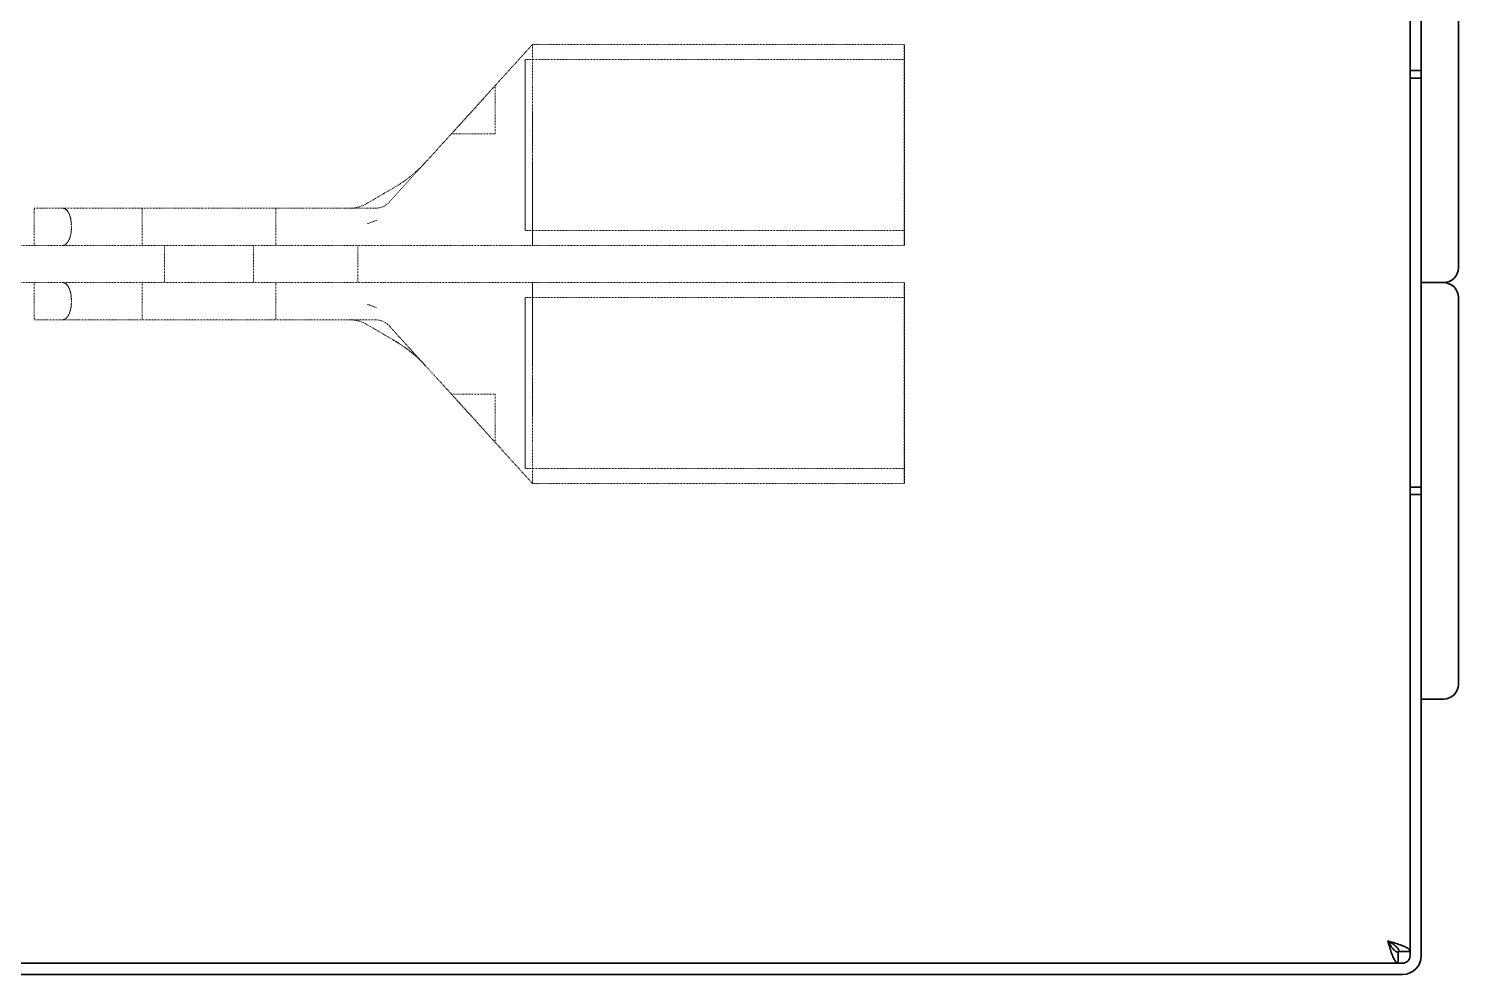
# Model space of a CAD drawing. Header units: millimetres. Extents: x -116965 to 323937, y 291661 to 566926.
# Drawn here: x -12834.8 to -12642.6, y 313921.9 to 314049.1 of the extents above; entities that cross this region are included whole.
import ezdxf

# ---------------------------------------------------------------- set-up
doc = ezdxf.new("R2010")
doc.units = ezdxf.units.MM
doc.linetypes.add('DASHED', pattern=[0.75, 0.5, -0.25])
doc.layers.add('Hidden Edges(Schneider)', color=7, linetype='DASHED', lineweight=18)
doc.layers.add('Visible Edges(Schneider)', color=7, linetype='Continuous', lineweight=35)

msp = doc.modelspace()

# ---------------------------------------------------------------- linework, layer by layer
at = {"layer": 'Hidden Edges(Schneider)', "ltscale": 0.038304}
for p, q in [((-12772.073147, 314041.417547), (-12767.073147, 314046.917549)), ((-12767.073147, 313987.917548), (-12772.073147, 313993.41755))]:
    msp.add_line(p, q, dxfattribs=at)
at = {"layer": 'Hidden Edges(Schneider)', "ltscale": 0.131234}
for p, q in [((-12767.073146, 314046.917548), (-12717.073147, 314046.917548)), ((-12767.073146, 314019.917548), (-12717.073147, 314019.917548)), ((-12767.073146, 314014.917548), (-12717.073147, 314014.917548)), ((-12767.073146, 313987.917548), (-12717.073147, 313987.917548))]:
    msp.add_line(p, q, dxfattribs=at)
at = {"layer": 'Hidden Edges(Schneider)', "ltscale": 0.133858}
for p, q in [((-12717.073147, 314044.917548), (-12768.073146, 314044.917548)), ((-12717.073147, 314021.917548), (-12768.073146, 314021.917548)), ((-12717.073147, 314012.917548), (-12768.073146, 314012.917548)), ((-12717.073147, 313989.917548), (-12768.073146, 313989.917548))]:
    msp.add_line(p, q, dxfattribs=at)
at = {"layer": 'Hidden Edges(Schneider)', "ltscale": 0.033416}
for p, q in [((-12772.073309, 314041.404423), (-12772.073309, 314034.917548)), ((-12772.072983, 314041.404423), (-12772.072983, 314034.917548)), ((-12772.073309, 313993.430674), (-12772.073309, 313999.917548)), ((-12772.072983, 313993.430674), (-12772.072983, 313999.917548))]:
    msp.add_line(p, q, dxfattribs=at)
at = {"layer": 'Hidden Edges(Schneider)', "ltscale": 0.008265}
for p, q in [((-12777.962463, 314034.917548), (-12777.982256, 314034.917548)), ((-12777.982256, 313999.917548), (-12777.962463, 313999.917548))]:
    msp.add_line(p, q, dxfattribs=at)
at = {"layer": 'Hidden Edges(Schneider)', "ltscale": 0.030667}
for p, q in [((-12777.962463, 314034.917548), (-12772.073309, 314034.917548)), ((-12772.073309, 313999.917548), (-12777.962463, 313999.917548))]:
    msp.add_line(p, q, dxfattribs=at)
at = {"layer": 'Hidden Edges(Schneider)', "ltscale": 0.00765}
for p, q in [((-12772.073309, 314034.917548), (-12772.072983, 314034.917548)), ((-12772.072983, 313999.917548), (-12772.073309, 313999.917548))]:
    msp.add_line(p, q, dxfattribs=at)
at = {"layer": 'Hidden Edges(Schneider)', "ltscale": 0.024651}
for p, q in [((-12785.521704, 314027.783394), (-12789.561619, 314025.433053)), ((-12785.525525, 314007.053953), (-12789.565759, 314009.402487))]:
    msp.add_line(p, q, dxfattribs=at)
at = {"layer": 'Hidden Edges(Schneider)', "ltscale": 0.024628}
msp.add_line((-12785.522728, 314027.778796), (-12789.558614, 314025.432553), dxfattribs=at)
at = {"layer": 'Hidden Edges(Schneider)', "ltscale": 0.119731}
for p, q in [((-12834.073146, 314024.917548), (-12830.21583, 314024.917548)), ((-12830.21583, 314009.917548), (-12834.073146, 314009.917548))]:
    msp.add_line(p, q, dxfattribs=at)
at = {"layer": 'Hidden Edges(Schneider)', "ltscale": 0.025733}
for p, q in [((-12834.073146, 314019.917548), (-12834.073146, 314024.917548)), ((-12819.573145, 314019.917548), (-12819.573145, 314024.917548)), ((-12801.573145, 314019.917548), (-12801.573145, 314024.917548)), ((-12816.573145, 314019.917548), (-12816.573145, 314014.917548)), ((-12804.573145, 314019.917548), (-12804.573145, 314014.917548)), ((-12790.573145, 314019.917548), (-12790.573145, 314014.917548)), ((-12834.073146, 314014.917548), (-12834.073146, 314009.917548)), ((-12819.573145, 314014.917548), (-12819.573145, 314009.917548)), ((-12801.573145, 314014.917548), (-12801.573145, 314009.917548))]:
    msp.add_line(p, q, dxfattribs=at)
at = {"layer": 'Hidden Edges(Schneider)', "ltscale": 0.124077}
msp.add_line((-12792.397171, 314024.917548), (-12830.21583, 314024.917548), dxfattribs=at)
at = {"layer": 'Hidden Edges(Schneider)', "ltscale": 0.000163431}
msp.add_line((-12792.346734, 314024.917548), (-12792.397172, 314024.917548), dxfattribs=at)
at = {"layer": 'Hidden Edges(Schneider)', "ltscale": 0.003753}
msp.add_line((-12791.625201, 314024.917548), (-12792.346734, 314024.917548), dxfattribs=at)
at = {"layer": 'Hidden Edges(Schneider)', "ltscale": 0.117875}
msp.add_line((-12788.179069, 314024.917548), (-12791.624897, 314024.917548), dxfattribs=at)
at = {"layer": 'Hidden Edges(Schneider)', "ltscale": 0.001967}
for p, q in [((-12829.077489, 314022.217548), (-12829.077489, 314022.617548)), ((-12829.068801, 314022.217548), (-12829.068801, 314022.617548)), ((-12829.077489, 314012.617548), (-12829.077489, 314012.217548)), ((-12829.068801, 314012.617548), (-12829.068801, 314012.217548))]:
    msp.add_line(p, q, dxfattribs=at)
at = {"layer": 'Hidden Edges(Schneider)', "ltscale": 0.145815}
for p, q in [((-12890.573145, 314019.917548), (-12790.573145, 314019.917548)), ((-12890.573145, 314014.917548), (-12790.573145, 314014.917548))]:
    msp.add_line(p, q, dxfattribs=at)
at = {"layer": 'Hidden Edges(Schneider)', "ltscale": 0.075613}
msp.add_line((-12790.573143, 314019.917548), (-12787.078313, 314019.917548), dxfattribs=at)
at = {"layer": 'Hidden Edges(Schneider)', "ltscale": 0.131337}
msp.add_line((-12767.073146, 314019.917548), (-12787.078313, 314019.917548), dxfattribs=at)
at = {"layer": 'Hidden Edges(Schneider)', "ltscale": 0.078527}
msp.add_line((-12787.07435, 314014.917548), (-12790.573143, 314014.917548), dxfattribs=at)
at = {"layer": 'Hidden Edges(Schneider)', "ltscale": 0.131312}
msp.add_line((-12787.074344, 314014.917548), (-12767.073146, 314014.917548), dxfattribs=at)
at = {"layer": 'Hidden Edges(Schneider)', "ltscale": 0.124079}
msp.add_line((-12830.21583, 314009.917548), (-12792.396679, 314009.917548), dxfattribs=at)
at = {"layer": 'Hidden Edges(Schneider)', "ltscale": 0.000162839}
msp.add_line((-12792.396679, 314009.917548), (-12792.346352, 314009.917548), dxfattribs=at)
at = {"layer": 'Hidden Edges(Schneider)', "ltscale": 0.003747}
msp.add_line((-12792.346352, 314009.917548), (-12791.625641, 314009.917548), dxfattribs=at)
at = {"layer": 'Hidden Edges(Schneider)', "ltscale": 0.117881}
msp.add_line((-12791.62525, 314009.917548), (-12788.179069, 314009.917548), dxfattribs=at)
at = {"layer": 'Hidden Edges(Schneider)', "ltscale": 0.024627}
msp.add_line((-12785.518909, 314007.054052), (-12789.554478, 314009.402099), dxfattribs=at)
at = {"layer": 'Hidden Edges(Schneider)', "ltscale": 0.045396, "flags": 128}
for points in [[(-12772.073309, 314041.404422), (-12772.275017, 314041.181799), (-12772.483888, 314040.951279), (-12772.699464, 314040.713375), (-12772.921288, 314040.468598), (-12773.148898, 314040.21746), (-12773.381836, 314039.960473), (-12773.619643, 314039.698149), (-12773.861859, 314039.430998), (-12774.108027, 314039.159532), (-12774.357687, 314038.884262), (-12774.610379, 314038.6057), (-12774.865645, 314038.324358), (-12775.123025, 314038.040746), (-12775.38206, 314037.755378), (-12775.642291, 314037.468762), (-12775.903261, 314037.181413), (-12776.164508, 314036.893839), (-12776.425574, 314036.606556), (-12776.686, 314036.320071), (-12776.945327, 314036.034898), (-12777.203096, 314035.751547), (-12777.458848, 314035.470532), (-12777.712123, 314035.192361), (-12777.962463, 314034.917548)], [(-12777.961753, 314034.917548), (-12777.71143, 314035.192361), (-12777.458171, 314035.470532), (-12777.202436, 314035.751547), (-12776.944684, 314036.034898), (-12776.685374, 314036.320071), (-12776.424965, 314036.606556), (-12776.163916, 314036.893839), (-12775.902686, 314037.181413), (-12775.641733, 314037.468762), (-12775.381518, 314037.755378), (-12775.122501, 314038.040746), (-12774.865137, 314038.324358), (-12774.609888, 314038.6057), (-12774.357213, 314038.884262), (-12774.107569, 314039.159532), (-12773.861417, 314039.430998), (-12773.619217, 314039.698149), (-12773.381425, 314039.960473), (-12773.148502, 314040.21746), (-12772.920907, 314040.468598), (-12772.699098, 314040.713375), (-12772.483535, 314040.951279), (-12772.274678, 314041.181799), (-12772.072983, 314041.404422)], [(-12777.962463, 313999.917548), (-12777.712123, 313999.642735), (-12777.458848, 313999.364565), (-12777.203096, 313999.083549), (-12776.945327, 313998.800198), (-12776.686, 313998.515026), (-12776.425574, 313998.228541), (-12776.164508, 313997.941257), (-12775.903261, 313997.653684), (-12775.642291, 313997.366335), (-12775.38206, 313997.079719), (-12775.123025, 313996.794351), (-12774.865645, 313996.510739), (-12774.610379, 313996.229396), (-12774.357687, 313995.950834), (-12774.108027, 313995.675564), (-12773.861859, 313995.404099), (-12773.619643, 313995.136947), (-12773.381836, 313994.874623), (-12773.148898, 313994.617637), (-12772.921288, 313994.366499), (-12772.699464, 313994.121721), (-12772.483888, 313993.883818), (-12772.275017, 313993.653298), (-12772.073309, 313993.430675)], [(-12772.072983, 313993.430675), (-12772.274678, 313993.653298), (-12772.483535, 313993.883818), (-12772.699098, 313994.121721), (-12772.920907, 313994.366499), (-12773.148502, 313994.617637), (-12773.381425, 313994.874623), (-12773.619217, 313995.136947), (-12773.861417, 313995.404099), (-12774.107569, 313995.675564), (-12774.357213, 313995.950834), (-12774.609888, 313996.229396), (-12774.865137, 313996.510739), (-12775.122501, 313996.794351), (-12775.381518, 313997.079719), (-12775.641733, 313997.366335), (-12775.902686, 313997.653684), (-12776.163916, 313997.941257), (-12776.424965, 313998.228541), (-12776.685374, 313998.515026), (-12776.944684, 313998.800198), (-12777.202436, 313999.083549), (-12777.458171, 313999.364565), (-12777.71143, 313999.642735), (-12777.961753, 313999.917548)]]:
    msp.add_lwpolyline(points, dxfattribs=at)
at = {"layer": 'Hidden Edges(Schneider)', "ltscale": 0.007652, "flags": 128}
for points in [[(-12772.072983, 314041.404422), (-12772.072997, 314041.40652), (-12772.07301, 314041.408432), (-12772.073024, 314041.410165), (-12772.073037, 314041.411715), (-12772.073051, 314041.413081), (-12772.073065, 314041.414266), (-12772.073078, 314041.41527), (-12772.073092, 314041.41609), (-12772.073105, 314041.416729), (-12772.073119, 314041.417184), (-12772.073133, 314041.417456), (-12772.073146, 314041.417549), (-12772.07316, 314041.417456), (-12772.073173, 314041.417184), (-12772.073187, 314041.416729), (-12772.0732, 314041.41609), (-12772.073214, 314041.41527), (-12772.073228, 314041.414266), (-12772.073241, 314041.413081), (-12772.073255, 314041.411715), (-12772.073268, 314041.410165), (-12772.073282, 314041.408432), (-12772.073295, 314041.40652), (-12772.073309, 314041.404422)], [(-12772.073309, 313993.430675), (-12772.073295, 313993.428577), (-12772.073282, 313993.426664), (-12772.073268, 313993.424931), (-12772.073255, 313993.423381), (-12772.073241, 313993.422015), (-12772.073228, 313993.42083), (-12772.073214, 313993.419827), (-12772.0732, 313993.419006), (-12772.073187, 313993.418367), (-12772.073173, 313993.417912), (-12772.07316, 313993.41764), (-12772.073146, 313993.417547), (-12772.073133, 313993.41764), (-12772.073119, 313993.417912), (-12772.073105, 313993.418367), (-12772.073092, 313993.419006), (-12772.073078, 313993.419827), (-12772.073065, 313993.42083), (-12772.073051, 313993.422015), (-12772.073037, 313993.423381), (-12772.073024, 313993.424931), (-12772.07301, 313993.426664), (-12772.072997, 313993.428577), (-12772.072983, 313993.430675)]]:
    msp.add_lwpolyline(points, dxfattribs=at)
at = {"layer": 'Hidden Edges(Schneider)', "ltscale": 0.140285, "flags": 128}
msp.add_lwpolyline([(-12785.521704, 314027.783394), (-12784.886314, 314028.177118), (-12784.30241, 314028.574669), (-12783.77058, 314028.968487), (-12783.291413, 314029.351008), (-12782.865496, 314029.714674), (-12782.493418, 314030.051921), (-12782.175766, 314030.355188), (-12781.912616, 314030.617408), (-12781.701187, 314030.835482), (-12781.539198, 314031.007488), (-12781.425054, 314031.130999), (-12781.325545, 314031.240002), (-12781.30297, 314031.264812), (-12781.266959, 314031.304404), (-12781.204904, 314031.372648), (-12781.112368, 314031.474426), (-12781.005378, 314031.592109), (-12780.895138, 314031.713368), (-12780.671754, 314031.959088), (-12779.775515, 314032.944947), (-12777.982239, 314034.917548)], dxfattribs=at)
at = {"layer": 'Hidden Edges(Schneider)', "ltscale": 0.155165, "flags": 128}
msp.add_lwpolyline([(-12785.522728, 314027.778796), (-12784.823537, 314028.21412), (-12784.18748, 314028.653124), (-12783.615518, 314029.085389), (-12783.108613, 314029.500497), (-12782.667726, 314029.888027), (-12782.47234, 314030.068194), (-12782.293819, 314030.23756), (-12782.132283, 314030.394821), (-12781.987592, 314030.538922), (-12781.858938, 314030.669619), (-12781.746556, 314030.785894), (-12781.650792, 314030.886632), (-12781.571994, 314030.970719), (-12781.510507, 314031.037045), (-12781.466793, 314031.084552), (-12781.448771, 314031.104253), (-12781.454441, 314031.09803), (-12781.490266, 314031.058657), (-12781.53939, 314031.004639), (-12781.579492, 314030.960537), (-12781.629538, 314030.905493), (-12781.744181, 314030.779393), (-12781.866686, 314030.644643), (-12782.362232, 314030.099547), (-12784.345641, 314027.917802), (-12786.329219, 314025.735866)], dxfattribs=at)
at = {"layer": 'Hidden Edges(Schneider)', "ltscale": 0.019636, "flags": 128}
for points in [[(-12830.215832, 314024.917548), (-12830.151337, 314024.91311), (-12830.085331, 314024.899738), (-12830.018304, 314024.87735), (-12829.950729, 314024.84586), (-12829.883092, 314024.805185), (-12829.815874, 314024.75524), (-12829.749561, 314024.695977), (-12829.684616, 314024.627773), (-12829.621477, 314024.551286), (-12829.560563, 314024.467183), (-12829.502319, 314024.376128), (-12829.447158, 314024.278786), (-12829.395415, 314024.175584), (-12829.345969, 314024.063787), (-12829.298934, 314023.943111), (-12829.254988, 314023.814424), (-12829.214784, 314023.678593), (-12829.178998, 314023.536488), (-12829.148283, 314023.388996), (-12829.122983, 314023.237316), (-12829.103188, 314023.082886), (-12829.088955, 314022.927152), (-12829.080366, 314022.771558), (-12829.077487, 314022.617548)], [(-12829.068799, 314022.617548), (-12829.07168, 314022.771558), (-12829.080276, 314022.927152), (-12829.09452, 314023.082886), (-12829.114331, 314023.237316), (-12829.139652, 314023.388996), (-12829.170392, 314023.536488), (-12829.206208, 314023.678593), (-12829.246446, 314023.814424), (-12829.290429, 314023.943111), (-12829.337503, 314024.063787), (-12829.386991, 314024.175584), (-12829.438778, 314024.278786), (-12829.493986, 314024.376128), (-12829.552281, 314024.467183), (-12829.613247, 314024.551286), (-12829.676441, 314024.627773), (-12829.741444, 314024.695977), (-12829.807816, 314024.75524), (-12829.875094, 314024.805185), (-12829.942793, 314024.84586), (-12830.01043, 314024.87735), (-12830.077519, 314024.899738), (-12830.143587, 314024.91311), (-12830.208143, 314024.917548)], [(-12829.077487, 314022.217548), (-12829.080366, 314022.063539), (-12829.088955, 314021.907945), (-12829.103188, 314021.75221), (-12829.122983, 314021.597781), (-12829.148283, 314021.446101), (-12829.178998, 314021.298609), (-12829.214784, 314021.156503), (-12829.254988, 314021.020673), (-12829.298934, 314020.891985), (-12829.345969, 314020.771309), (-12829.395415, 314020.659512), (-12829.447158, 314020.55631), (-12829.502319, 314020.458968), (-12829.560563, 314020.367913), (-12829.621477, 314020.28381), (-12829.684616, 314020.207324), (-12829.749561, 314020.139119), (-12829.815874, 314020.079856), (-12829.883092, 314020.029912), (-12829.950729, 314019.989237), (-12830.018304, 314019.957747), (-12830.085331, 314019.935358), (-12830.151337, 314019.921987), (-12830.215832, 314019.917548)], [(-12830.208143, 314019.917548), (-12830.143587, 314019.921987), (-12830.077519, 314019.935358), (-12830.01043, 314019.957747), (-12829.942793, 314019.989237), (-12829.875094, 314020.029912), (-12829.807816, 314020.079856), (-12829.741444, 314020.139119), (-12829.676441, 314020.207324), (-12829.613247, 314020.28381), (-12829.552281, 314020.367913), (-12829.493986, 314020.458968), (-12829.438778, 314020.55631), (-12829.386991, 314020.659512), (-12829.337503, 314020.771309), (-12829.290429, 314020.891985), (-12829.246446, 314021.020673), (-12829.206208, 314021.156503), (-12829.170392, 314021.298609), (-12829.139652, 314021.446101), (-12829.114331, 314021.597781), (-12829.09452, 314021.75221), (-12829.080276, 314021.907945), (-12829.07168, 314022.063539), (-12829.068799, 314022.217548)], [(-12830.215832, 314014.917548), (-12830.151337, 314014.91311), (-12830.085331, 314014.899738), (-12830.018304, 314014.87735), (-12829.950729, 314014.84586), (-12829.883092, 314014.805185), (-12829.815874, 314014.75524), (-12829.749561, 314014.695977), (-12829.684616, 314014.627773), (-12829.621477, 314014.551286), (-12829.560563, 314014.467183), (-12829.502319, 314014.376128), (-12829.447158, 314014.278786), (-12829.395415, 314014.175584), (-12829.345969, 314014.063788), (-12829.298934, 314013.943111), (-12829.254988, 314013.814424), (-12829.214784, 314013.678593), (-12829.178998, 314013.536488), (-12829.148283, 314013.388996), (-12829.122983, 314013.237316), (-12829.103188, 314013.082886), (-12829.088955, 314012.927152), (-12829.080366, 314012.771558), (-12829.077487, 314012.617548)], [(-12829.068799, 314012.617548), (-12829.07168, 314012.771558), (-12829.080276, 314012.927152), (-12829.09452, 314013.082886), (-12829.114331, 314013.237316), (-12829.139652, 314013.388996), (-12829.170392, 314013.536488), (-12829.206208, 314013.678593), (-12829.246446, 314013.814424), (-12829.290429, 314013.943111), (-12829.337503, 314014.063788), (-12829.386991, 314014.175584), (-12829.438778, 314014.278786), (-12829.493986, 314014.376128), (-12829.552281, 314014.467183), (-12829.613247, 314014.551286), (-12829.676441, 314014.627773), (-12829.741444, 314014.695977), (-12829.807816, 314014.75524), (-12829.875094, 314014.805185), (-12829.942793, 314014.84586), (-12830.01043, 314014.87735), (-12830.077519, 314014.899738), (-12830.143587, 314014.91311), (-12830.208143, 314014.917548)], [(-12829.077487, 314012.217548), (-12829.080366, 314012.063539), (-12829.088955, 314011.907945), (-12829.103188, 314011.75221), (-12829.122983, 314011.597781), (-12829.148283, 314011.4461), (-12829.178998, 314011.298609), (-12829.214784, 314011.156503), (-12829.254988, 314011.020673), (-12829.298934, 314010.891985), (-12829.345969, 314010.771309), (-12829.395415, 314010.659513), (-12829.447158, 314010.55631), (-12829.502319, 314010.458968), (-12829.560563, 314010.367913), (-12829.621477, 314010.28381), (-12829.684616, 314010.207324), (-12829.749561, 314010.139119), (-12829.815874, 314010.079856), (-12829.883092, 314010.029912), (-12829.950729, 314009.989237), (-12830.018304, 314009.957747), (-12830.085331, 314009.935358), (-12830.151337, 314009.921987), (-12830.215832, 314009.917548)], [(-12830.208143, 314009.917548), (-12830.143587, 314009.921987), (-12830.077519, 314009.935358), (-12830.01043, 314009.957747), (-12829.942793, 314009.989237), (-12829.875094, 314010.029912), (-12829.807816, 314010.079856), (-12829.741444, 314010.139119), (-12829.676441, 314010.207324), (-12829.613247, 314010.28381), (-12829.552281, 314010.367913), (-12829.493986, 314010.458968), (-12829.438778, 314010.55631), (-12829.386991, 314010.659513), (-12829.337503, 314010.771309), (-12829.290429, 314010.891985), (-12829.246446, 314011.020673), (-12829.206208, 314011.156503), (-12829.170392, 314011.298609), (-12829.139652, 314011.4461), (-12829.114331, 314011.597781), (-12829.09452, 314011.75221), (-12829.080276, 314011.907945), (-12829.07168, 314012.063539), (-12829.068799, 314012.217548)]]:
    msp.add_lwpolyline(points, dxfattribs=at)
at = {"layer": 'Hidden Edges(Schneider)', "ltscale": 0.011828, "flags": 128}
for points in [[(-12789.561619, 314025.433053), (-12790.022549, 314025.211777), (-12790.529087, 314025.049481), (-12791.067366, 314024.950719), (-12791.625201, 314024.917548)], [(-12789.554478, 314009.402099), (-12790.015308, 314009.623353), (-12790.521731, 314009.78563), (-12791.059888, 314009.884381), (-12791.617596, 314009.917548)]]:
    msp.add_lwpolyline(points, dxfattribs=at)
at = {"layer": 'Hidden Edges(Schneider)', "ltscale": 0.011794, "flags": 128}
for points in [[(-12789.558614, 314025.432553), (-12790.019218, 314025.2114), (-12790.524726, 314025.049277), (-12791.061617, 314024.950659), (-12791.618036, 314024.917548)], [(-12789.565759, 314009.402487), (-12790.026463, 314009.623664), (-12790.532084, 314009.785805), (-12791.069098, 314009.884434), (-12791.625641, 314009.917548)]]:
    msp.add_lwpolyline(points, dxfattribs=at)
at = {"layer": 'Hidden Edges(Schneider)', "ltscale": 0.007246, "flags": 128}
for points in [[(-12789.235335, 314022.849473), (-12789.180806, 314022.867715), (-12789.126354, 314022.886202), (-12789.071979, 314022.904937), (-12789.017682, 314022.92392), (-12788.963466, 314022.943152), (-12788.909333, 314022.962635), (-12788.855284, 314022.982369), (-12788.801321, 314023.002355), (-12788.747447, 314023.022595), (-12788.693664, 314023.043089), (-12788.639974, 314023.063838), (-12788.586378, 314023.084844), (-12788.532877, 314023.106107), (-12788.479473, 314023.12763), (-12788.426167, 314023.149413), (-12788.372961, 314023.171458), (-12788.319857, 314023.193766), (-12788.266857, 314023.216337), (-12788.213962, 314023.239174), (-12788.161175, 314023.262277), (-12788.108498, 314023.285648), (-12788.055934, 314023.309286), (-12788.003483, 314023.333194), (-12787.951149, 314023.357373)], [(-12789.243703, 314011.985623), (-12789.189168, 314011.967381), (-12789.13471, 314011.948894), (-12789.080328, 314011.93016), (-12789.026026, 314011.911177), (-12788.971803, 314011.891944), (-12788.917664, 314011.872462), (-12788.863608, 314011.852727), (-12788.80964, 314011.832741), (-12788.75576, 314011.812501), (-12788.701971, 314011.792008), (-12788.648274, 314011.771258), (-12788.594672, 314011.750253), (-12788.541165, 314011.728989), (-12788.487755, 314011.707466), (-12788.434443, 314011.685683), (-12788.381231, 314011.663638), (-12788.328121, 314011.641331), (-12788.275115, 314011.618759), (-12788.222215, 314011.595922), (-12788.169422, 314011.572819), (-12788.116738, 314011.549449), (-12788.064168, 314011.52581), (-12788.011711, 314011.501902), (-12787.959372, 314011.477724)]]:
    msp.add_lwpolyline(points, dxfattribs=at)
at = {"layer": 'Hidden Edges(Schneider)', "ltscale": 0.155132, "flags": 128}
msp.add_lwpolyline([(-12786.329219, 314009.099231), (-12784.343663, 314006.915116), (-12783.351147, 314005.823349), (-12782.359622, 314004.732677), (-12781.864931, 314004.188525), (-12781.742648, 314004.054018), (-12781.627146, 314003.926974), (-12781.577554, 314003.872428), (-12781.537985, 314003.828911), (-12781.489333, 314003.775414), (-12781.454664, 314003.737313), (-12781.448769, 314003.730842), (-12781.46333, 314003.746862), (-12781.502958, 314003.790069), (-12781.565158, 314003.857164), (-12781.647442, 314003.944848), (-12781.747316, 314004.04982), (-12781.991272, 314004.299896), (-12782.136571, 314004.444668), (-12782.298294, 314004.602101), (-12782.476405, 314004.771045), (-12782.670867, 314004.950347), (-12783.108693, 314005.335421), (-12783.612826, 314005.748481), (-12784.183659, 314006.179763), (-12784.819564, 314006.618532), (-12785.518909, 314007.054052)], dxfattribs=at)
at = {"layer": 'Hidden Edges(Schneider)', "ltscale": 0.140337, "flags": 128}
msp.add_lwpolyline([(-12777.982239, 313999.917548), (-12779.777607, 314001.892452), (-12780.674866, 314002.879432), (-12780.899151, 314003.126141), (-12781.009615, 314003.247649), (-12781.11578, 314003.364423), (-12781.207671, 314003.465492), (-12781.268625, 314003.532525), (-12781.304865, 314003.572369), (-12781.32731, 314003.597035), (-12781.551194, 314003.840966), (-12781.703111, 314004.001428), (-12781.915151, 314004.220508), (-12782.180809, 314004.485961), (-12782.499438, 314004.790352), (-12782.871064, 314005.126957), (-12783.295711, 314005.489049), (-12783.773405, 314005.869903), (-12784.304434, 314006.262715), (-12784.888979, 314006.66), (-12785.525525, 314007.053953)], dxfattribs=at)
at = {"layer": 'Hidden Edges(Schneider)', "ltscale": 0.010659}
for centre, start, end in [((-12788.179069, 314027.417548), 270, 317.72630524), ((-12788.179069, 314007.417548), 42.27369476, 90)]:
    msp.add_arc(centre, 2.5, start, end, dxfattribs=at)
at = {"layer": 'Hidden Edges(Schneider)', "ltscale": 0.145866}
for centre, major_axis, start_param, end_param in [((-12767.073146, 314033.417548), (0, 13.5), 5.0481840988, 7.5181865152), ((-12767.073146, 314001.417548), (0, -13.5), 5.0481840986, 7.518186515)]:
    msp.add_ellipse(centre, major_axis=major_axis, ratio=0.000217213, start_param=start_param, end_param=end_param, dxfattribs=at)
at = {"layer": 'Hidden Edges(Schneider)', "ltscale": 0.139145}
for centre, major_axis in [((-12717.073147, 314033.417548), (0, 13.5)), ((-12717.073147, 314001.417548), (0, -13.5))]:
    msp.add_ellipse(centre, major_axis=major_axis, ratio=0.000217213, dxfattribs=at)
at = {"layer": 'Hidden Edges(Schneider)', "ltscale": 0.135464}
for centre, major_axis in [((-12768.073146, 314033.417548), (0, 11.5)), ((-12717.073147, 314033.417548), (0, 11.5)), ((-12768.073146, 314001.417548), (0, -11.5)), ((-12717.073147, 314001.417548), (0, -11.5))]:
    msp.add_ellipse(centre, major_axis=major_axis, ratio=0.000217213, dxfattribs=at)
at = {"layer": 'Hidden Edges(Schneider)', "ltscale": 0.014648}
for centre, major_axis, start_param, end_param in [((-12767.073146, 314033.417548), (0, -13.5), 4.3765938617, 4.5880339858), ((-12767.073146, 314033.417548), (0, 13.5), 4.836743975, 5.0481840991), ((-12767.073146, 314001.417548), (0, -13.5), 4.8367439749, 5.048184099), ((-12767.073146, 314001.417548), (0, 13.5), 4.3765938612, 4.5880339855)]:
    msp.add_ellipse(centre, major_axis=major_axis, ratio=0.000217213, start_param=start_param, end_param=end_param, dxfattribs=at)
at = {"layer": 'Hidden Edges(Schneider)', "ltscale": 0.008574}
for centre, major_axis, start_param in [((-12767.073146, 314033.417548), (0, -13.5), 4.5880339858), ((-12767.073146, 314001.417548), (0, 13.5), 4.5880339859)]:
    msp.add_ellipse(centre, major_axis=major_axis, ratio=0.000217213, start_param=start_param, end_param=4.7123889804, dxfattribs=at)
at = {"layer": 'Hidden Edges(Schneider)', "ltscale": 0.014714}
for centre, major_axis, end_param in [((-12767.073146, 314033.417548), (0, -13.5), 4.9247799113), ((-12767.073146, 314001.417548), (0, 13.5), 4.9247799114)]:
    msp.add_ellipse(centre, major_axis=major_axis, ratio=0.000217213, start_param=4.7123889804, end_param=end_param, dxfattribs=at)
at = {"layer": 'Hidden Edges(Schneider)', "ltscale": 0.017248}
for centre, major_axis, start_param, end_param in [((-12767.073146, 314033.417548), (0, 13.5), 4.5880339859, 4.836743975), ((-12767.073146, 314001.417548), (0, -13.5), 4.5880339858, 4.8367439749)]:
    msp.add_ellipse(centre, major_axis=major_axis, ratio=0.000217213, start_param=start_param, end_param=end_param, dxfattribs=at)
at = {"layer": 'Hidden Edges(Schneider)', "ltscale": 0.120977}
for centre, major_axis, start_param, end_param in [((-12767.073146, 314033.417548), (0, -13.5), 0.0807468525, 1.4464413321), ((-12767.073146, 314001.417548), (0, 13.5), 0.0807468533, 1.4464413325)]:
    msp.add_ellipse(centre, major_axis=major_axis, ratio=0.000217213, start_param=start_param, end_param=end_param, dxfattribs=at)
at = {"layer": 'Hidden Edges(Schneider)', "ltscale": 0.120331}
for centre, major_axis, start_param, end_param in [((-12767.073146, 314033.417548), (0, -13.5), 4.9247796392, 6.2831853063), ((-12767.073146, 314001.417548), (0, 13.5), 4.9247796395, 6.283185309)]:
    msp.add_ellipse(centre, major_axis=major_axis, ratio=0.000217213, start_param=start_param, end_param=end_param, dxfattribs=at)
at = {"layer": 'Visible Edges(Schneider)'}
for p, q in [((-12649.073145, 314097.917548), (-12649.073145, 314043.417548)), ((-12647.573145, 314097.917548), (-12647.573145, 314043.417548)), ((-12642.573145, 314068.917548), (-12642.573145, 314016.917548)), ((-12649.073145, 314043.417548), (-12649.073145, 314042.417548)), ((-12647.573145, 314043.417548), (-12649.073145, 314043.417548)), ((-12647.573145, 314042.417548), (-12647.573145, 314043.417548)), ((-12649.073145, 314042.417548), (-12649.073145, 313987.417548)), ((-12647.573145, 314042.417548), (-12649.073145, 314042.417548)), ((-12647.573145, 314042.417548), (-12647.573145, 313987.417548)), ((-12647.573145, 314014.917548), (-12644.573145, 314014.917548)), ((-12642.573145, 314012.917548), (-12642.573145, 313960.917548)), ((-12649.073145, 313987.417548), (-12649.073145, 313986.417548)), ((-12647.573145, 313987.417548), (-12649.073145, 313987.417548)), ((-12647.573145, 313986.417548), (-12647.573145, 313987.417548)), ((-12649.073145, 313986.417548), (-12647.573145, 313986.417548)), ((-12649.073145, 313924.417548), (-12649.073145, 313986.417548)), ((-12647.573145, 313924.417548), (-12647.573145, 313986.417548)), ((-12647.573145, 313958.917548), (-12644.573145, 313958.917548)), ((-12650.67314, 313924.917552), (-12650.67314, 313923.417556)), ((-12650.573145, 313925.017548), (-12649.073145, 313925.017548)), ((-12650.073145, 313923.417548), (-12877.073145, 313923.417548)), ((-12650.073145, 313921.917548), (-12877.073145, 313921.917548))]:
    msp.add_line(p, q, dxfattribs=at)
at = {"layer": 'Visible Edges(Schneider)', "flags": 128}
for points in [[(-12650.67314, 313923.417556), (-12650.731581, 313923.424003), (-12650.789984, 313923.443286), (-12650.848425, 313923.475368), (-12650.906828, 313923.520076), (-12650.965098, 313923.577067), (-12651.023291, 313923.646094), (-12651.081465, 313923.726928), (-12651.139696, 313923.819282), (-12651.198042, 313923.922946), (-12651.256464, 313924.037463), (-12651.314772, 313924.161918), (-12651.372965, 313924.295814), (-12651.431139, 313924.438674), (-12651.489371, 313924.590079), (-12651.547678, 313924.749534), (-12651.606119, 313924.916484), (-12651.664503, 313925.089728), (-12651.72283, 313925.268523), (-12651.781195, 313925.452315), (-12651.839636, 313925.640513), (-12651.898039, 313925.831897), (-12651.956366, 313926.025626), (-12652.014731, 313926.221053), (-12652.073153, 313926.417548)], [(-12652.073153, 313926.417548), (-12652.014712, 313926.319282), (-12651.956423, 313926.221683), (-12651.89823, 313926.125056), (-12651.840075, 313926.029746), (-12651.781882, 313925.936019), (-12651.723574, 313925.844199), (-12651.665133, 313925.754592), (-12651.606711, 313925.667884), (-12651.548441, 313925.584609), (-12651.490248, 313925.504996), (-12651.432074, 313925.429294), (-12651.373881, 313925.357768), (-12651.315573, 313925.290649), (-12651.257113, 313925.228183), (-12651.198672, 313925.170829), (-12651.140307, 313925.11893), (-12651.08198, 313925.072619), (-12651.023596, 313925.032031), (-12650.965136, 313924.997317), (-12650.906676, 313924.968745), (-12650.848311, 313924.946429), (-12650.789984, 313924.930427), (-12650.7316, 313924.920775), (-12650.67314, 313924.917552)], [(-12650.573138, 313925.017554), (-12650.576361, 313925.075976), (-12650.585993, 313925.134265), (-12650.601939, 313925.192458), (-12650.62414, 313925.250632), (-12650.65254, 313925.308826), (-12650.687044, 313925.367114), (-12650.727595, 313925.425555), (-12650.773905, 313925.483977), (-12650.825671, 313925.542266), (-12650.882662, 313925.60044), (-12650.944727, 313925.658614), (-12651.011618, 313925.716807), (-12651.083163, 313925.775115), (-12651.159151, 313925.833575), (-12651.23905, 313925.892016), (-12651.32242, 313925.950381), (-12651.408957, 313926.008708), (-12651.498411, 313926.067092), (-12651.590479, 313926.125552), (-12651.684588, 313926.184012), (-12651.780241, 313926.242377), (-12651.877077, 313926.300723), (-12651.974829, 313926.359088), (-12652.073153, 313926.417548)], [(-12652.073153, 313926.417548), (-12651.876581, 313926.359107), (-12651.680983, 313926.300704), (-12651.486967, 313926.242282), (-12651.295565, 313926.183879), (-12651.107939, 313926.12559), (-12650.924643, 313926.067397), (-12650.746306, 313926.009223), (-12650.573462, 313925.950992), (-12650.406721, 313925.892646), (-12650.246886, 313925.834224), (-12650.095232, 313925.775935), (-12649.952257, 313925.717723), (-12649.818362, 313925.659549), (-12649.694002, 313925.601337), (-12649.579619, 313925.54301), (-12649.475687, 313925.484588), (-12649.383009, 313925.426204), (-12649.301909, 313925.367858), (-12649.232653, 313925.309493), (-12649.175528, 313925.251052), (-12649.130858, 313925.192668), (-12649.098852, 313925.134322), (-12649.079588, 313925.075976), (-12649.073141, 313925.017554)]]:
    msp.add_lwpolyline(points, dxfattribs=at)
at = {"layer": 'Visible Edges(Schneider)'}
for centre, radius, start, end in [((-12644.573145, 314016.917548), 2, 270, 0), ((-12644.573145, 314012.917548), 2, 0, 90), ((-12644.573145, 313960.917548), 2, 270, 0), ((-12650.073145, 313924.417548), 2.5, 270, 0), ((-12650.073145, 313924.417548), 1, 270, 0)]:
    msp.add_arc(centre, radius, start, end, dxfattribs=at)

doc.saveas('drawing.dxf')
